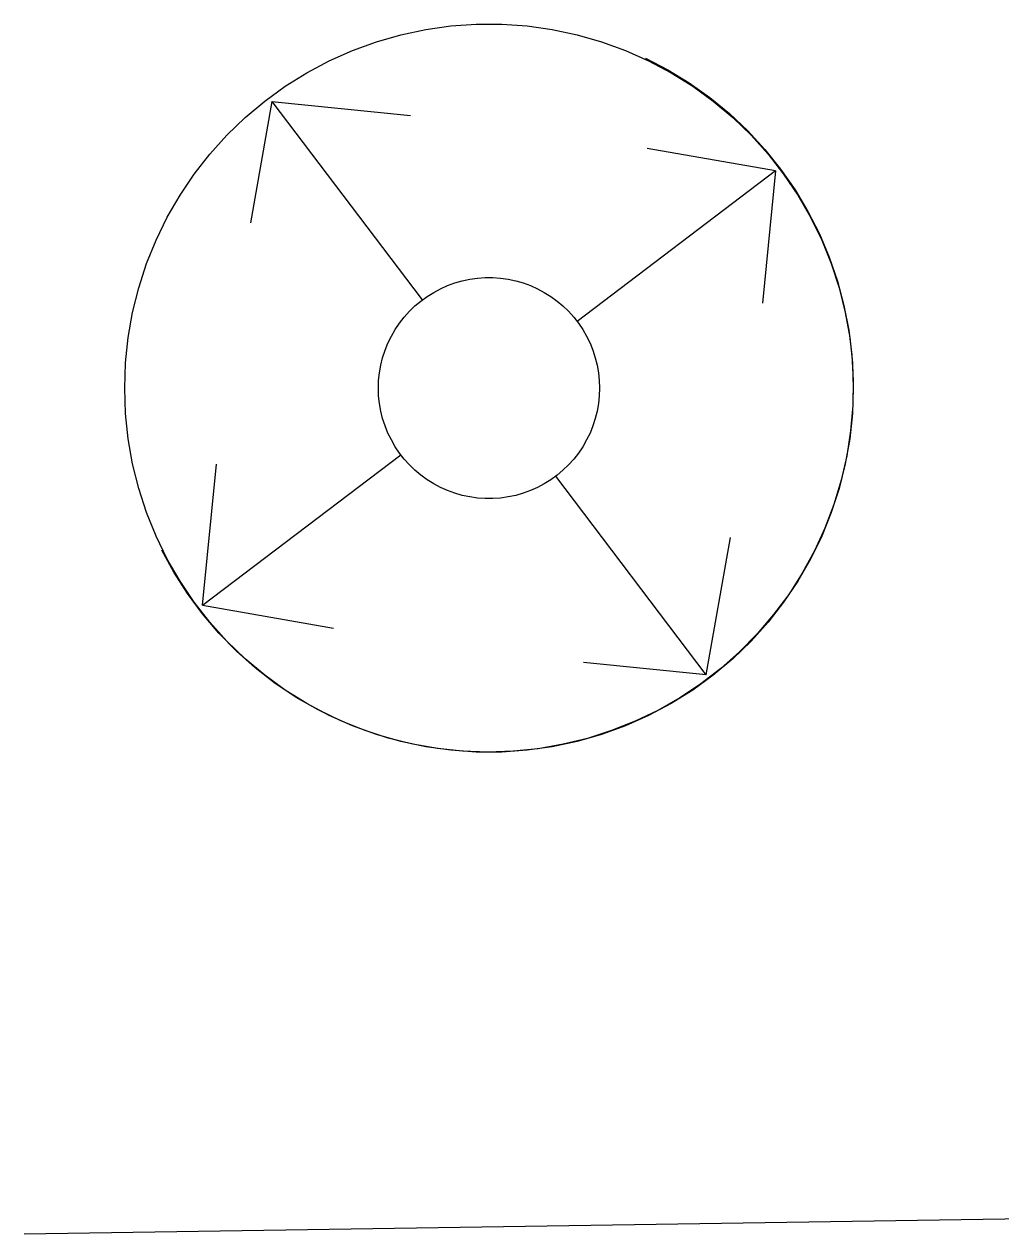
# Model space of a CAD drawing. Header units: inches. Extents: x 1390672 to 1398270, y 354915 to 360781.
# Drawn here: x 1390672.25 to 1390687.33, y 355279.45 to 355298.11 of the extents above; entities that cross this region are included whole.
import ezdxf

# ---------------------------------------------------------------- set-up
doc = ezdxf.new("R2010")
doc.units = ezdxf.units.IN
doc.header["$MEASUREMENT"] = 0

msp = doc.modelspace()

# ---------------------------------------------------------------- linework, layer by layer
for points in [[(1390685.039, 355292.493), (1390685.026, 355292.101), (1390684.985, 355291.711), (1390684.917, 355291.325), (1390684.822, 355290.945), (1390684.701, 355290.572), (1390684.554, 355290.208), (1390684.382, 355289.856), (1390684.186, 355289.516), (1390683.966, 355289.191), (1390683.725, 355288.882), (1390683.463, 355288.591), (1390683.181, 355288.318), (1390682.88, 355288.066), (1390682.563, 355287.836), (1390682.23, 355287.628), (1390681.884, 355287.444), (1390681.526, 355287.285), (1390681.158, 355287.15), (1390680.781, 355287.042), (1390680.397, 355286.961), (1390680.009, 355286.906), (1390679.618, 355286.879), (1390679.225, 355286.879), (1390678.834, 355286.906), (1390678.446, 355286.961), (1390678.062, 355287.042), (1390677.686, 355287.15), (1390677.317, 355287.285), (1390676.959, 355287.444), (1390676.613, 355287.628), (1390676.28, 355287.836), (1390675.963, 355288.066), (1390675.662, 355288.318), (1390675.38, 355288.591), (1390675.118, 355288.882), (1390674.877, 355289.191), (1390674.657, 355289.516), (1390674.461, 355289.856), (1390674.289, 355290.208), (1390674.142, 355290.572), (1390674.021, 355290.945), (1390673.926, 355291.325), (1390673.858, 355291.711), (1390673.817, 355292.101), (1390673.804, 355292.493), (1390673.817, 355292.885), (1390673.858, 355293.275), (1390673.926, 355293.661), (1390674.021, 355294.042), (1390674.142, 355294.415), (1390674.289, 355294.778), (1390674.461, 355295.131), (1390674.657, 355295.47), (1390674.877, 355295.795), (1390675.118, 355296.104), (1390675.38, 355296.396), (1390675.662, 355296.668), (1390675.963, 355296.92), (1390676.28, 355297.151), (1390676.613, 355297.358), (1390676.959, 355297.543), (1390677.317, 355297.702), (1390677.686, 355297.836), (1390678.062, 355297.944), (1390678.446, 355298.026), (1390678.834, 355298.08), (1390679.225, 355298.108), (1390679.618, 355298.108), (1390680.009, 355298.08), (1390680.397, 355298.026), (1390680.781, 355297.944), (1390681.158, 355297.836), (1390681.526, 355297.702), (1390681.884, 355297.543), (1390682.23, 355297.358), (1390682.563, 355297.151), (1390682.88, 355296.92), (1390683.181, 355296.668), (1390683.463, 355296.396), (1390683.725, 355296.104), (1390683.966, 355295.795), (1390684.186, 355295.47), (1390684.382, 355295.131), (1390684.554, 355294.778), (1390684.701, 355294.415), (1390684.822, 355294.042), (1390684.917, 355293.661), (1390684.985, 355293.275), (1390685.026, 355292.885), (1390685.039, 355292.493)], [(1390685.039, 355292.493), (1390685.026, 355292.101), (1390684.985, 355291.711), (1390684.917, 355291.325), (1390684.822, 355290.945), (1390684.701, 355290.572), (1390684.554, 355290.208), (1390684.382, 355289.856), (1390684.186, 355289.516), (1390683.966, 355289.191), (1390683.725, 355288.882), (1390683.463, 355288.591), (1390683.181, 355288.318), (1390682.88, 355288.066), (1390682.563, 355287.836), (1390682.23, 355287.628), (1390681.884, 355287.444), (1390681.526, 355287.285), (1390681.158, 355287.15), (1390680.781, 355287.042), (1390680.397, 355286.961), (1390680.009, 355286.906), (1390679.618, 355286.879), (1390679.225, 355286.879), (1390678.834, 355286.906), (1390678.446, 355286.961), (1390678.062, 355287.042), (1390677.686, 355287.15), (1390677.317, 355287.285), (1390676.959, 355287.444), (1390676.613, 355287.628), (1390676.28, 355287.836), (1390675.963, 355288.066), (1390675.662, 355288.318), (1390675.38, 355288.591), (1390675.118, 355288.882), (1390674.877, 355289.191), (1390674.657, 355289.516), (1390674.461, 355289.856), (1390674.289, 355290.208), (1390674.142, 355290.572), (1390674.021, 355290.945), (1390673.926, 355291.325), (1390673.858, 355291.711), (1390673.817, 355292.101), (1390673.804, 355292.493), (1390673.817, 355292.885), (1390673.858, 355293.275), (1390673.926, 355293.661), (1390674.021, 355294.042), (1390674.142, 355294.415), (1390674.289, 355294.778), (1390674.461, 355295.131), (1390674.657, 355295.47), (1390674.877, 355295.795), (1390675.118, 355296.104), (1390675.38, 355296.396), (1390675.662, 355296.668), (1390675.963, 355296.92), (1390676.28, 355297.151), (1390676.613, 355297.358), (1390676.959, 355297.543), (1390677.317, 355297.702), (1390677.686, 355297.836), (1390678.062, 355297.944), (1390678.446, 355298.026), (1390678.834, 355298.08), (1390679.225, 355298.108), (1390679.618, 355298.108), (1390680.009, 355298.08), (1390680.397, 355298.026), (1390680.781, 355297.944), (1390681.158, 355297.836), (1390681.526, 355297.702), (1390681.884, 355297.543), (1390682.23, 355297.358), (1390682.563, 355297.151), (1390682.88, 355296.92), (1390683.181, 355296.668), (1390683.463, 355296.396), (1390683.725, 355296.104), (1390683.966, 355295.795), (1390684.186, 355295.47), (1390684.382, 355295.131), (1390684.554, 355294.778), (1390684.701, 355294.415), (1390684.822, 355294.042), (1390684.917, 355293.661), (1390684.985, 355293.275), (1390685.026, 355292.885), (1390685.039, 355292.493)], [(1390685.039, 355292.493), (1390685.026, 355292.101), (1390684.985, 355291.711), (1390684.917, 355291.325), (1390684.822, 355290.945), (1390684.701, 355290.572), (1390684.554, 355290.208), (1390684.382, 355289.856), (1390684.186, 355289.516), (1390683.966, 355289.191), (1390683.725, 355288.882), (1390683.463, 355288.591), (1390683.181, 355288.318), (1390682.88, 355288.066), (1390682.563, 355287.836), (1390682.23, 355287.628), (1390681.884, 355287.444), (1390681.526, 355287.285), (1390681.158, 355287.15), (1390680.781, 355287.042), (1390680.397, 355286.961), (1390680.009, 355286.906), (1390679.618, 355286.879), (1390679.225, 355286.879), (1390678.834, 355286.906), (1390678.446, 355286.961), (1390678.062, 355287.042), (1390677.686, 355287.15), (1390677.317, 355287.285), (1390676.959, 355287.444), (1390676.613, 355287.628), (1390676.28, 355287.836), (1390675.963, 355288.066), (1390675.662, 355288.318), (1390675.38, 355288.591), (1390675.118, 355288.882), (1390674.877, 355289.191), (1390674.657, 355289.516), (1390674.461, 355289.856), (1390674.289, 355290.208), (1390674.142, 355290.572), (1390674.021, 355290.945), (1390673.926, 355291.325), (1390673.858, 355291.711), (1390673.817, 355292.101), (1390673.804, 355292.493), (1390673.817, 355292.885), (1390673.858, 355293.275), (1390673.926, 355293.661), (1390674.021, 355294.042), (1390674.142, 355294.415), (1390674.289, 355294.778), (1390674.461, 355295.131), (1390674.657, 355295.47), (1390674.877, 355295.795), (1390675.118, 355296.104), (1390675.38, 355296.396), (1390675.662, 355296.668), (1390675.963, 355296.92), (1390676.28, 355297.151), (1390676.613, 355297.358), (1390676.959, 355297.543), (1390677.317, 355297.702), (1390677.686, 355297.836), (1390678.062, 355297.944), (1390678.446, 355298.026), (1390678.834, 355298.08), (1390679.225, 355298.108), (1390679.618, 355298.108), (1390680.009, 355298.08), (1390680.397, 355298.026), (1390680.781, 355297.944), (1390681.158, 355297.836), (1390681.526, 355297.702), (1390681.884, 355297.543), (1390682.23, 355297.358), (1390682.563, 355297.151), (1390682.88, 355296.92), (1390683.181, 355296.668), (1390683.463, 355296.396), (1390683.725, 355296.104), (1390683.966, 355295.795), (1390684.186, 355295.47), (1390684.382, 355295.131), (1390684.554, 355294.778), (1390684.701, 355294.415), (1390684.822, 355294.042), (1390684.917, 355293.661), (1390684.985, 355293.275), (1390685.026, 355292.885), (1390685.039, 355292.493)], [(1390681.834, 355297.584), (1390682.179, 355297.405), (1390682.511, 355297.202), (1390682.828, 355296.976), (1390683.129, 355296.729), (1390683.412, 355296.462), (1390683.676, 355296.176), (1390683.92, 355295.873), (1390684.142, 355295.553), (1390684.341, 355295.219), (1390684.517, 355294.872), (1390684.668, 355294.513), (1390684.794, 355294.145), (1390684.895, 355293.769), (1390684.969, 355293.387), (1390685.017, 355293.001), (1390685.038, 355292.612), (1390685.031, 355292.223), (1390684.999, 355291.835), (1390684.939, 355291.45), (1390684.853, 355291.071), (1390684.741, 355290.698), (1390684.603, 355290.334), (1390684.44, 355289.981), (1390684.254, 355289.639), (1390684.044, 355289.311), (1390683.812, 355288.999), (1390683.559, 355288.703), (1390683.287, 355288.425), (1390682.995, 355288.167), (1390682.687, 355287.93), (1390682.363, 355287.714), (1390682.025, 355287.522), (1390681.674, 355287.353), (1390681.312, 355287.209), (1390680.942, 355287.09), (1390680.564, 355286.998), (1390680.18, 355286.931), (1390679.793, 355286.891), (1390679.404, 355286.878), (1390679.015, 355286.892), (1390678.628, 355286.933), (1390678.245, 355287.001), (1390677.867, 355287.094), (1390677.497, 355287.214), (1390677.136, 355287.359), (1390676.786, 355287.529), (1390676.448, 355287.722), (1390676.124, 355287.938), (1390675.817, 355288.177), (1390675.526, 355288.435), (1390675.254, 355288.714), (1390675.002, 355289.01), (1390674.771, 355289.323), (1390674.562, 355289.652), (1390674.376, 355289.994)], [(1390681.834, 355297.584), (1390682.179, 355297.405), (1390682.511, 355297.202), (1390682.828, 355296.976), (1390683.129, 355296.729), (1390683.412, 355296.462), (1390683.676, 355296.176), (1390683.92, 355295.873), (1390684.142, 355295.553), (1390684.341, 355295.219), (1390684.517, 355294.872), (1390684.668, 355294.513), (1390684.794, 355294.145), (1390684.895, 355293.769), (1390684.969, 355293.387), (1390685.017, 355293.001), (1390685.038, 355292.612), (1390685.031, 355292.223), (1390684.999, 355291.835), (1390684.939, 355291.45), (1390684.853, 355291.071), (1390684.741, 355290.698), (1390684.603, 355290.334), (1390684.44, 355289.981), (1390684.254, 355289.639), (1390684.044, 355289.311), (1390683.812, 355288.999), (1390683.559, 355288.703), (1390683.287, 355288.425), (1390682.995, 355288.167), (1390682.687, 355287.93), (1390682.363, 355287.714), (1390682.025, 355287.522), (1390681.674, 355287.353), (1390681.312, 355287.209), (1390680.942, 355287.09), (1390680.564, 355286.998), (1390680.18, 355286.931), (1390679.793, 355286.891), (1390679.404, 355286.878), (1390679.015, 355286.892), (1390678.628, 355286.933), (1390678.245, 355287.001), (1390677.867, 355287.094), (1390677.497, 355287.214), (1390677.136, 355287.359), (1390676.786, 355287.529), (1390676.448, 355287.722), (1390676.124, 355287.938), (1390675.817, 355288.177), (1390675.526, 355288.435), (1390675.254, 355288.714), (1390675.002, 355289.01), (1390674.771, 355289.323), (1390674.562, 355289.652), (1390674.376, 355289.994)], [(1390681.834, 355297.584), (1390682.179, 355297.405), (1390682.511, 355297.202), (1390682.828, 355296.976), (1390683.129, 355296.729), (1390683.412, 355296.462), (1390683.676, 355296.176), (1390683.92, 355295.873), (1390684.142, 355295.553), (1390684.341, 355295.219), (1390684.517, 355294.872), (1390684.668, 355294.513), (1390684.794, 355294.145), (1390684.895, 355293.769), (1390684.969, 355293.387), (1390685.017, 355293.001), (1390685.038, 355292.612), (1390685.031, 355292.223), (1390684.999, 355291.835), (1390684.939, 355291.45), (1390684.853, 355291.071), (1390684.741, 355290.698), (1390684.603, 355290.334), (1390684.44, 355289.981), (1390684.254, 355289.639), (1390684.044, 355289.311), (1390683.812, 355288.999), (1390683.559, 355288.703), (1390683.287, 355288.425), (1390682.995, 355288.167), (1390682.687, 355287.93), (1390682.363, 355287.714), (1390682.025, 355287.522), (1390681.674, 355287.353), (1390681.312, 355287.209), (1390680.942, 355287.09), (1390680.564, 355286.998), (1390680.18, 355286.931), (1390679.793, 355286.891), (1390679.404, 355286.878), (1390679.015, 355286.892), (1390678.628, 355286.933), (1390678.245, 355287.001), (1390677.867, 355287.094), (1390677.497, 355287.214), (1390677.136, 355287.359), (1390676.786, 355287.529), (1390676.448, 355287.722), (1390676.124, 355287.938), (1390675.817, 355288.177), (1390675.526, 355288.435), (1390675.254, 355288.714), (1390675.002, 355289.01), (1390674.771, 355289.323), (1390674.562, 355289.652), (1390674.376, 355289.994)], [(1390676.072, 355296.914), (1390675.743, 355295.042)], [(1390676.072, 355296.914), (1390675.743, 355295.042)], [(1390676.072, 355296.914), (1390675.743, 355295.042)], [(1390676.072, 355296.914), (1390678.391, 355293.853)], [(1390676.072, 355296.914), (1390678.212, 355296.7)], [(1390676.072, 355296.914), (1390678.391, 355293.853)], [(1390676.072, 355296.914), (1390678.212, 355296.7)], [(1390676.072, 355296.914), (1390678.391, 355293.853)], [(1390676.072, 355296.914), (1390678.212, 355296.7)], [(1390683.842, 355295.843), (1390681.863, 355296.191)], [(1390683.842, 355295.843), (1390681.863, 355296.191)], [(1390683.842, 355295.843), (1390681.863, 355296.191)], [(1390683.842, 355295.843), (1390680.781, 355293.523)], [(1390683.842, 355295.843), (1390680.781, 355293.523)], [(1390683.842, 355295.843), (1390680.781, 355293.523)], [(1390683.842, 355295.843), (1390683.638, 355293.804)], [(1390683.842, 355295.843), (1390683.638, 355293.804)], [(1390683.842, 355295.843), (1390683.638, 355293.804)], [(1390681.127, 355292.493), (1390681.123, 355292.374), (1390681.111, 355292.256), (1390681.09, 355292.139), (1390681.061, 355292.023), (1390681.024, 355291.91), (1390680.98, 355291.8), (1390680.928, 355291.693), (1390680.868, 355291.589), (1390680.801, 355291.491), (1390680.728, 355291.397), (1390680.648, 355291.308), (1390680.563, 355291.226), (1390680.472, 355291.149), (1390680.375, 355291.079), (1390680.274, 355291.016), (1390680.169, 355290.96), (1390680.06, 355290.912), (1390679.949, 355290.871), (1390679.834, 355290.838), (1390679.718, 355290.814), (1390679.6, 355290.797), (1390679.481, 355290.789), (1390679.362, 355290.789), (1390679.243, 355290.797), (1390679.125, 355290.814), (1390679.009, 355290.838), (1390678.894, 355290.871), (1390678.783, 355290.912), (1390678.674, 355290.96), (1390678.569, 355291.016), (1390678.468, 355291.079), (1390678.371, 355291.149), (1390678.28, 355291.226), (1390678.195, 355291.308), (1390678.115, 355291.397), (1390678.042, 355291.491), (1390677.975, 355291.589), (1390677.916, 355291.693), (1390677.863, 355291.8), (1390677.819, 355291.91), (1390677.782, 355292.023), (1390677.753, 355292.139), (1390677.732, 355292.256), (1390677.72, 355292.374), (1390677.716, 355292.493), (1390677.72, 355292.612), (1390677.732, 355292.731), (1390677.753, 355292.848), (1390677.782, 355292.963), (1390677.819, 355293.077), (1390677.863, 355293.187), (1390677.916, 355293.294), (1390677.975, 355293.397), (1390678.042, 355293.496), (1390678.115, 355293.59), (1390678.195, 355293.678), (1390678.28, 355293.761), (1390678.371, 355293.837), (1390678.468, 355293.907), (1390678.569, 355293.97), (1390678.674, 355294.026), (1390678.783, 355294.075), (1390678.894, 355294.115), (1390679.009, 355294.148), (1390679.125, 355294.173), (1390679.243, 355294.19), (1390679.362, 355294.198), (1390679.481, 355294.198), (1390679.6, 355294.19), (1390679.718, 355294.173), (1390679.834, 355294.148), (1390679.949, 355294.115), (1390680.06, 355294.075), (1390680.169, 355294.026), (1390680.274, 355293.97), (1390680.375, 355293.907), (1390680.472, 355293.837), (1390680.563, 355293.761), (1390680.648, 355293.678), (1390680.728, 355293.59), (1390680.801, 355293.496), (1390680.868, 355293.397), (1390680.928, 355293.294), (1390680.98, 355293.187), (1390681.024, 355293.077), (1390681.061, 355292.963), (1390681.09, 355292.848), (1390681.111, 355292.731), (1390681.123, 355292.612), (1390681.127, 355292.493)], [(1390681.127, 355292.493), (1390681.123, 355292.374), (1390681.111, 355292.256), (1390681.09, 355292.139), (1390681.061, 355292.023), (1390681.024, 355291.91), (1390680.98, 355291.8), (1390680.928, 355291.693), (1390680.868, 355291.589), (1390680.801, 355291.491), (1390680.728, 355291.397), (1390680.648, 355291.308), (1390680.563, 355291.226), (1390680.472, 355291.149), (1390680.375, 355291.079), (1390680.274, 355291.016), (1390680.169, 355290.96), (1390680.06, 355290.912), (1390679.949, 355290.871), (1390679.834, 355290.838), (1390679.718, 355290.814), (1390679.6, 355290.797), (1390679.481, 355290.789), (1390679.362, 355290.789), (1390679.243, 355290.797), (1390679.125, 355290.814), (1390679.009, 355290.838), (1390678.894, 355290.871), (1390678.783, 355290.912), (1390678.674, 355290.96), (1390678.569, 355291.016), (1390678.468, 355291.079), (1390678.371, 355291.149), (1390678.28, 355291.226), (1390678.195, 355291.308), (1390678.115, 355291.397), (1390678.042, 355291.491), (1390677.975, 355291.589), (1390677.916, 355291.693), (1390677.863, 355291.8), (1390677.819, 355291.91), (1390677.782, 355292.023), (1390677.753, 355292.139), (1390677.732, 355292.256), (1390677.72, 355292.374), (1390677.716, 355292.493), (1390677.72, 355292.612), (1390677.732, 355292.731), (1390677.753, 355292.848), (1390677.782, 355292.963), (1390677.819, 355293.077), (1390677.863, 355293.187), (1390677.916, 355293.294), (1390677.975, 355293.397), (1390678.042, 355293.496), (1390678.115, 355293.59), (1390678.195, 355293.678), (1390678.28, 355293.761), (1390678.371, 355293.837), (1390678.468, 355293.907), (1390678.569, 355293.97), (1390678.674, 355294.026), (1390678.783, 355294.075), (1390678.894, 355294.115), (1390679.009, 355294.148), (1390679.125, 355294.173), (1390679.243, 355294.19), (1390679.362, 355294.198), (1390679.481, 355294.198), (1390679.6, 355294.19), (1390679.718, 355294.173), (1390679.834, 355294.148), (1390679.949, 355294.115), (1390680.06, 355294.075), (1390680.169, 355294.026), (1390680.274, 355293.97), (1390680.375, 355293.907), (1390680.472, 355293.837), (1390680.563, 355293.761), (1390680.648, 355293.678), (1390680.728, 355293.59), (1390680.801, 355293.496), (1390680.868, 355293.397), (1390680.928, 355293.294), (1390680.98, 355293.187), (1390681.024, 355293.077), (1390681.061, 355292.963), (1390681.09, 355292.848), (1390681.111, 355292.731), (1390681.123, 355292.612), (1390681.127, 355292.493)], [(1390681.127, 355292.493), (1390681.123, 355292.374), (1390681.111, 355292.256), (1390681.09, 355292.139), (1390681.061, 355292.023), (1390681.024, 355291.91), (1390680.98, 355291.8), (1390680.928, 355291.693), (1390680.868, 355291.589), (1390680.801, 355291.491), (1390680.728, 355291.397), (1390680.648, 355291.308), (1390680.563, 355291.226), (1390680.472, 355291.149), (1390680.375, 355291.079), (1390680.274, 355291.016), (1390680.169, 355290.96), (1390680.06, 355290.912), (1390679.949, 355290.871), (1390679.834, 355290.838), (1390679.718, 355290.814), (1390679.6, 355290.797), (1390679.481, 355290.789), (1390679.362, 355290.789), (1390679.243, 355290.797), (1390679.125, 355290.814), (1390679.009, 355290.838), (1390678.894, 355290.871), (1390678.783, 355290.912), (1390678.674, 355290.96), (1390678.569, 355291.016), (1390678.468, 355291.079), (1390678.371, 355291.149), (1390678.28, 355291.226), (1390678.195, 355291.308), (1390678.115, 355291.397), (1390678.042, 355291.491), (1390677.975, 355291.589), (1390677.916, 355291.693), (1390677.863, 355291.8), (1390677.819, 355291.91), (1390677.782, 355292.023), (1390677.753, 355292.139), (1390677.732, 355292.256), (1390677.72, 355292.374), (1390677.716, 355292.493), (1390677.72, 355292.612), (1390677.732, 355292.731), (1390677.753, 355292.848), (1390677.782, 355292.963), (1390677.819, 355293.077), (1390677.863, 355293.187), (1390677.916, 355293.294), (1390677.975, 355293.397), (1390678.042, 355293.496), (1390678.115, 355293.59), (1390678.195, 355293.678), (1390678.28, 355293.761), (1390678.371, 355293.837), (1390678.468, 355293.907), (1390678.569, 355293.97), (1390678.674, 355294.026), (1390678.783, 355294.075), (1390678.894, 355294.115), (1390679.009, 355294.148), (1390679.125, 355294.173), (1390679.243, 355294.19), (1390679.362, 355294.198), (1390679.481, 355294.198), (1390679.6, 355294.19), (1390679.718, 355294.173), (1390679.834, 355294.148), (1390679.949, 355294.115), (1390680.06, 355294.075), (1390680.169, 355294.026), (1390680.274, 355293.97), (1390680.375, 355293.907), (1390680.472, 355293.837), (1390680.563, 355293.761), (1390680.648, 355293.678), (1390680.728, 355293.59), (1390680.801, 355293.496), (1390680.868, 355293.397), (1390680.928, 355293.294), (1390680.98, 355293.187), (1390681.024, 355293.077), (1390681.061, 355292.963), (1390681.09, 355292.848), (1390681.111, 355292.731), (1390681.123, 355292.612), (1390681.127, 355292.493)], [(1390675.001, 355289.144), (1390678.062, 355291.463)], [(1390675.001, 355289.144), (1390678.062, 355291.463)], [(1390675.001, 355289.144), (1390678.062, 355291.463)], [(1390675.001, 355289.144), (1390675.218, 355291.318)], [(1390675.001, 355289.144), (1390675.218, 355291.318)], [(1390675.001, 355289.144), (1390675.218, 355291.318)], [(1390682.771, 355288.072), (1390680.452, 355291.134)], [(1390682.771, 355288.072), (1390680.452, 355291.134)], [(1390682.771, 355288.072), (1390680.452, 355291.134)], [(1390682.771, 355288.072), (1390683.144, 355290.191)], [(1390682.771, 355288.072), (1390683.144, 355290.191)], [(1390682.771, 355288.072), (1390683.144, 355290.191)], [(1390675.001, 355289.144), (1390677.022, 355288.788)], [(1390675.001, 355289.144), (1390677.022, 355288.788)], [(1390675.001, 355289.144), (1390677.022, 355288.788)], [(1390682.771, 355288.072), (1390680.88, 355288.262)], [(1390682.771, 355288.072), (1390680.88, 355288.262)], [(1390682.771, 355288.072), (1390680.88, 355288.262)], [(1390672.254, 355279.447), (1390713.258, 355280.074)], [(1390672.254, 355279.447), (1390713.258, 355280.074)], [(1390672.254, 355279.447), (1390713.258, 355280.074)]]:
    msp.add_lwpolyline(points)

doc.saveas('drawing.dxf')
